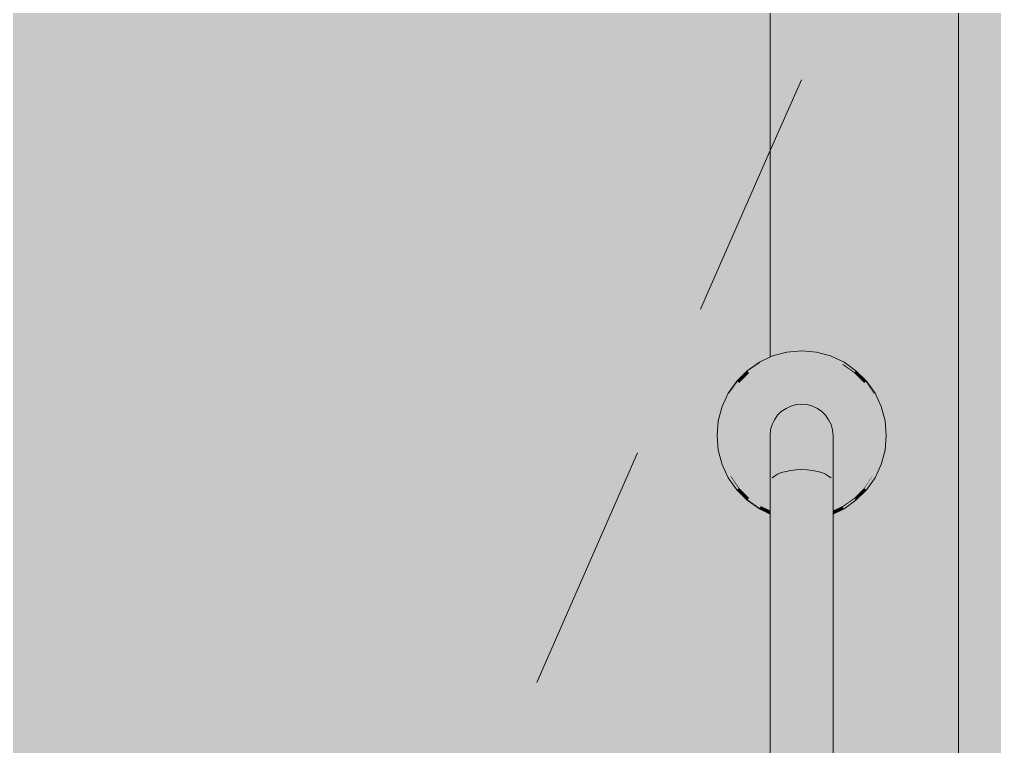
# Model space of a CAD drawing. Header units: millimetres. Extents: x 1499747 to 4230374, y -28481 to 441852.
# Drawn here: x 4066092.5 to 4066403.5, y 364879.2 to 365111.1 of the extents above; entities that cross this region are included whole.
import ezdxf

# ---------------------------------------------------------------- set-up
doc = ezdxf.new("R2010")
doc.units = ezdxf.units.MM
doc.header["$MEASUREMENT"] = 0
doc.layers.add('Чертеж и Рисунок', color=7, linetype='Continuous')

msp = doc.modelspace()

# ---------------------------------------------------------------- hatches: boundary and pattern name
at = {"layer": 'Чертеж и Рисунок', "linetype": 'Continuous', "lineweight": 0, "true_color": 0x2e2e2e}
for points in [[(4066331.99183, 366523.36038), (4066331.99183, 365003.45805), (4066332.69183, 365003.75806), (4066337.29184, 365004.95806), (4066341.99185, 365005.35806), (4066346.69185, 365004.95806), (4066351.19186, 365003.75806), (4066355.49187, 365001.75805), (4066359.29187, 364999.05805), (4066362.69188, 364995.75804), (4066365.39188, 364991.85804), (4066367.29188, 364987.65803), (4066368.59189, 364983.05802), (4066368.99189, 364978.35802), (4066368.59189, 364973.75801), (4066367.29188, 364969.158), (4066365.39188, 364964.858), (4066362.69188, 364961.05799), (4066359.29187, 364957.75798), (4066355.49187, 364955.05798), (4066351.99186, 364953.35798), (4066351.99186, 364703.4576), (4066355.49187, 364701.75759), (4066359.29187, 364699.05759), (4066362.69188, 364695.75758), (4066365.39188, 364691.85758), (4066367.29188, 364687.65757), (4066368.59189, 364683.05757), (4066368.99189, 364678.35756), (4066368.59189, 364673.75755), (4066367.29188, 364669.15754), (4066365.39188, 364664.85754), (4066362.69188, 364661.05753), (4066359.29187, 364657.75753), (4066355.49187, 364655.05752), (4066351.19186, 364653.05752), (4066346.69185, 364651.85752), (4066341.99185, 364651.35752), (4066337.29184, 364651.85752), (4066332.69183, 364653.05752), (4066331.99183, 364653.35752), (4066331.99183, 363888.35635), (4066391.99192, 363828.35626), (4066391.99192, 366583.36047)], [(4066391.99192, 366583.36047), (4066391.99192, 363828.35626), (4066451.99201, 363888.35635), (4066451.99201, 364653.35752), (4066451.19201, 364653.05752), (4066446.69201, 364651.85752), (4066441.992, 364651.35752), (4066437.29199, 364651.85752), (4066432.69198, 364653.05752), (4066428.49198, 364655.05752), (4066424.59197, 364657.75753), (4066421.29197, 364661.05753), (4066418.59196, 364664.85754), (4066416.59196, 364669.15754), (4066415.39196, 364673.75755), (4066414.99196, 364678.35756), (4066415.39196, 364683.05757), (4066416.59196, 364687.65757), (4066418.59196, 364691.85758), (4066421.29197, 364695.75758), (4066424.59197, 364699.05759), (4066428.49198, 364701.75759), (4066431.99198, 364703.4576), (4066431.99198, 364953.35798), (4066428.49198, 364955.05798), (4066424.59197, 364957.75798), (4066421.29197, 364961.05799), (4066418.59196, 364964.858), (4066416.59196, 364969.158), (4066415.39196, 364973.75801), (4066414.99196, 364978.35802), (4066415.39196, 364983.05802), (4066416.59196, 364987.65803), (4066418.59196, 364991.85804), (4066421.29197, 364995.75804), (4066424.59197, 364999.05805), (4066428.49198, 365001.75805), (4066432.69198, 365003.75806), (4066437.29199, 365004.95806), (4066441.992, 365005.35806), (4066446.69201, 365004.95806), (4066451.19201, 365003.75806), (4066451.99201, 365003.45805), (4066451.99201, 366523.36038)], [(4066315.99181, 364978.35802), (4066316.39181, 364973.85801), (4066317.49181, 364969.558), (4066319.49181, 364965.358), (4066322.09182, 364961.65799), (4066325.29182, 364958.45799), (4066328.99183, 364955.85798), (4066331.99183, 364954.45798), (4066331.99183, 364978.35802), (4066332.09183, 364980.15802), (4066332.59183, 364981.85802), (4066333.29183, 364983.35802), (4066334.29183, 364984.85803), (4066335.49184, 364986.05803), (4066336.99184, 364987.05803), (4066338.49184, 364987.75803), (4066340.19184, 364988.25803), (4066341.99185, 364988.35803), (4066343.69185, 364988.25803), (4066345.39185, 364987.75803), (4066346.99185, 364987.05803), (4066348.39186, 364986.05803), (4066349.59186, 364984.85803), (4066350.59186, 364983.35802), (4066351.39186, 364981.85802), (4066351.79186, 364980.15802), (4066351.99186, 364978.35802), (4066351.99186, 364954.45798), (4066354.99187, 364955.85798), (4066358.69187, 364958.45799), (4066361.89188, 364961.65799), (4066364.49188, 364965.358), (4066366.39188, 364969.558), (4066367.59189, 364973.85801), (4066367.99189, 364978.35802), (4066367.59189, 364982.95802), (4066366.39188, 364987.25803), (4066364.49188, 364991.35804), (4066361.89188, 364995.15804), (4066358.69187, 364998.35805), (4066354.99187, 365000.95805), (4066350.89186, 365002.85805), (4066346.49185, 365003.95806), (4066341.99185, 365004.35806), (4066337.49184, 365003.95806), (4066333.09183, 365002.85805), (4066328.99183, 365000.95805), (4066325.29182, 364998.35805), (4066322.09182, 364995.15804), (4066319.49181, 364991.35804), (4066317.49181, 364987.25803), (4066316.39181, 364982.95802)], [(4066337.29184, 365004.95806), (4066332.69183, 365003.75806), (4066332.79183, 365003.75806)], [(4066337.29184, 365004.85806), (4066337.29184, 365004.95806), (4066332.79183, 365003.75806), (4066332.79183, 365003.65806)], [(4066337.29184, 365004.85806), (4066332.79183, 365003.65806), (4066332.79183, 365003.55805), (4066337.29184, 365004.75806)], [(4066337.29184, 365004.75806), (4066332.79183, 365003.55805), (4066332.89183, 365003.45805), (4066337.29184, 365004.65806)], [(4066337.39184, 365004.45806), (4066337.29184, 365004.65806), (4066332.89183, 365003.45805), (4066332.89183, 365003.25805)], [(4066337.39184, 365004.35806), (4066337.39184, 365004.45806), (4066332.89183, 365003.25805), (4066332.99183, 365003.15805)], [(4066332.99183, 365003.15805), (4066332.99183, 365002.95805), (4066337.39184, 365004.15806), (4066337.39184, 365004.35806)], [(4066337.29184, 365004.95806), (4066337.29184, 365004.85806), (4066341.99185, 365005.25806), (4066341.99185, 365005.35806)], [(4066341.99185, 365005.25806), (4066337.29184, 365004.85806), (4066337.29184, 365004.75806), (4066341.99185, 365005.15806)], [(4066341.99185, 365005.15806), (4066337.29184, 365004.75806), (4066337.29184, 365004.65806), (4066341.99185, 365005.05806)], [(4066341.99185, 365005.05806), (4066337.29184, 365004.65806), (4066337.39184, 365004.45806), (4066341.99185, 365004.85806)], [(4066341.99185, 365004.85806), (4066337.39184, 365004.45806), (4066337.39184, 365004.35806), (4066341.99185, 365004.75806)], [(4066341.99185, 365004.55806), (4066341.99185, 365004.75806), (4066337.39184, 365004.35806), (4066337.39184, 365004.15806)], [(4066341.99185, 365004.35806), (4066341.99185, 365004.55806), (4066337.39184, 365004.15806), (4066337.49184, 365003.95806)], [(4066346.59185, 365004.85806), (4066346.59185, 365004.95806), (4066341.99185, 365005.35806), (4066341.99185, 365005.25806)], [(4066346.59185, 365004.95806), (4066346.69185, 365004.95806), (4066341.99185, 365005.35806)], [(4066346.59185, 365004.85806), (4066341.99185, 365005.25806), (4066341.99185, 365005.15806), (4066346.59185, 365004.75806)], [(4066341.99185, 365005.15806), (4066341.99185, 365005.05806), (4066346.59185, 365004.65806), (4066346.59185, 365004.75806)], [(4066346.59185, 365004.45806), (4066346.59185, 365004.65806), (4066341.99185, 365005.05806), (4066341.99185, 365004.85806)], [(4066346.49185, 365004.35806), (4066346.59185, 365004.45806), (4066341.99185, 365004.85806), (4066341.99185, 365004.75806)], [(4066346.49185, 365004.15806), (4066346.49185, 365004.35806), (4066341.99185, 365004.75806), (4066341.99185, 365004.55806)], [(4066346.49185, 365003.95806), (4066346.49185, 365004.15806), (4066341.99185, 365004.55806), (4066341.99185, 365004.35806)], [(4066350.99186, 365003.15805), (4066350.99186, 365003.25805), (4066346.59185, 365004.45806), (4066346.49185, 365004.35806)], [(4066350.89186, 365002.95805), (4066350.99186, 365003.15805), (4066346.49185, 365004.35806), (4066346.49185, 365004.15806)], [(4066351.19186, 365003.65806), (4066351.19186, 365003.75806), (4066346.59185, 365004.95806), (4066346.59185, 365004.85806)], [(4066351.19186, 365003.75806), (4066346.69185, 365004.95806), (4066346.59185, 365004.95806)], [(4066346.59185, 365004.85806), (4066346.59185, 365004.75806), (4066351.09186, 365003.55805), (4066351.19186, 365003.65806)], [(4066346.59185, 365004.75806), (4066346.59185, 365004.65806), (4066351.09186, 365003.45805), (4066351.09186, 365003.55805)], [(4066350.99186, 365003.25805), (4066351.09186, 365003.45805), (4066346.59185, 365004.65806), (4066346.59185, 365004.45806)], [(4066328.49183, 365001.75805), (4066324.59182, 364999.05805), (4066324.69182, 364999.05805)], [(4066328.49183, 365001.65805), (4066328.49183, 365001.75805), (4066324.69182, 364999.05805), (4066324.69182, 364998.95805)], [(4066328.49183, 365001.65805), (4066324.69182, 364998.95805), (4066324.79182, 364998.85805), (4066328.59183, 365001.55805)], [(4066328.59183, 365001.55805), (4066324.79182, 364998.85805), (4066328.59183, 365001.45805)], [(4066328.69183, 365001.35805), (4066328.59183, 365001.45805), (4066324.79182, 364998.85805), (4066324.89182, 364998.65805)], [(4066328.79183, 365001.25805), (4066328.69183, 365001.35805), (4066324.89182, 364998.65805), (4066324.99182, 364998.55805)], [(4066328.89183, 365001.05805), (4066328.79183, 365001.25805), (4066324.99182, 364998.55805), (4066325.09182, 364998.45805)], [(4066332.79183, 365003.65806), (4066332.79183, 365003.75806), (4066328.49183, 365001.75805), (4066328.49183, 365001.65805)], [(4066332.79183, 365003.75806), (4066332.69183, 365003.75806), (4066328.49183, 365001.75805)], [(4066332.79183, 365003.65806), (4066328.49183, 365001.65805), (4066328.59183, 365001.55805), (4066332.79183, 365003.55805)], [(4066332.79183, 365003.55805), (4066328.59183, 365001.55805), (4066328.59183, 365001.45805), (4066332.89183, 365003.45805)], [(4066332.89183, 365003.25805), (4066332.89183, 365003.45805), (4066328.59183, 365001.45805), (4066328.69183, 365001.35805)], [(4066332.99183, 365003.15805), (4066332.89183, 365003.25805), (4066328.69183, 365001.35805), (4066328.79183, 365001.25805)], [(4066332.99183, 365002.95805), (4066332.99183, 365003.15805), (4066328.79183, 365001.25805), (4066328.89183, 365001.05805)], [(4066333.09183, 365002.85805), (4066332.99183, 365002.95805), (4066328.89183, 365001.05805), (4066328.99183, 365000.95805)], [(4066337.39184, 365004.15806), (4066332.99183, 365002.95805), (4066333.09183, 365002.85805), (4066337.49184, 365003.95806)], [(4066350.89186, 365002.85805), (4066350.89186, 365002.95805), (4066346.49185, 365004.15806), (4066346.49185, 365003.95806)], [(4066355.09187, 365001.05805), (4066355.09187, 365001.25805), (4066350.99186, 365003.15805), (4066350.89186, 365002.95805)], [(4066354.99187, 365000.95805), (4066355.09187, 365001.05805), (4066350.89186, 365002.95805), (4066350.89186, 365002.85805)], [(4066355.19187, 365001.35805), (4066355.29187, 365001.45805), (4066351.09186, 365003.45805), (4066350.99186, 365003.25805)], [(4066355.09187, 365001.25805), (4066355.19187, 365001.35805), (4066350.99186, 365003.25805), (4066350.99186, 365003.15805)], [(4066351.19186, 365003.65806), (4066351.09186, 365003.55805), (4066355.29187, 365001.55805), (4066355.39187, 365001.65805)], [(4066351.09186, 365003.55805), (4066351.09186, 365003.45805), (4066355.29187, 365001.45805), (4066355.29187, 365001.55805)], [(4066355.39187, 365001.65805), (4066355.39187, 365001.75805), (4066351.19186, 365003.75806), (4066351.19186, 365003.65806)], [(4066355.39187, 365001.75805), (4066355.49187, 365001.75805), (4066351.19186, 365003.75806)], [(4066358.89187, 364998.55805), (4066358.99187, 364998.65805), (4066355.19187, 365001.35805), (4066355.09187, 365001.25805)], [(4066358.79187, 364998.45805), (4066358.89187, 364998.55805), (4066355.09187, 365001.25805), (4066355.09187, 365001.05805)], [(4066358.99187, 364998.65805), (4066359.09187, 364998.85805), (4066355.29187, 365001.45805), (4066355.19187, 365001.35805)], [(4066355.39187, 365001.65805), (4066355.29187, 365001.55805), (4066359.19187, 364998.85805), (4066359.19187, 364998.95805)], [(4066355.29187, 365001.55805), (4066355.29187, 365001.45805), (4066359.09187, 364998.85805), (4066359.19187, 364998.85805)], [(4066359.19187, 364998.95805), (4066359.29187, 364999.05805), (4066355.39187, 365001.75805), (4066355.39187, 365001.65805)], [(4066359.29187, 364999.05805), (4066355.49187, 365001.75805), (4066355.39187, 365001.75805)], [(4066324.69182, 364998.95805), (4066324.69182, 364999.05805), (4066321.29181, 364995.75804), (4066321.39181, 364995.65804)], [(4066324.69182, 364999.05805), (4066324.59182, 364999.05805), (4066321.29181, 364995.75804)], [(4066324.69182, 364998.95805), (4066321.39181, 364995.65804), (4066321.49181, 364995.55804), (4066324.79182, 364998.85805)], [(4066324.79182, 364998.85805), (4066321.49181, 364995.55804), (4066321.59181, 364995.55804)], [(4066324.89182, 364998.65805), (4066324.79182, 364998.85805), (4066321.59181, 364995.55804), (4066321.69182, 364995.45804)], [(4066324.99182, 364998.55805), (4066324.89182, 364998.65805), (4066321.69182, 364995.45804), (4066321.79182, 364995.35804)], [(4066325.09182, 364998.45805), (4066324.99182, 364998.55805), (4066321.79182, 364995.35804), (4066321.89182, 364995.25804)], [(4066325.29182, 364998.35805), (4066325.09182, 364998.45805), (4066321.89182, 364995.25804), (4066322.09182, 364995.15804)], [(4066328.99183, 365000.95805), (4066328.89183, 365001.05805), (4066325.09182, 364998.45805), (4066325.29182, 364998.35805)], [(4066358.69187, 364998.35805), (4066358.79187, 364998.45805), (4066355.09187, 365001.05805), (4066354.99187, 365000.95805)], [(4066361.89188, 364995.15804), (4066361.99188, 364995.25804), (4066358.79187, 364998.45805), (4066358.69187, 364998.35805)], [(4066361.99188, 364995.25804), (4066362.09188, 364995.35804), (4066358.89187, 364998.55805), (4066358.79187, 364998.45805)], [(4066362.09188, 364995.35804), (4066362.29188, 364995.45804), (4066358.99187, 364998.65805), (4066358.89187, 364998.55805)], [(4066362.29188, 364995.45804), (4066362.39188, 364995.55804), (4066359.09187, 364998.85805), (4066358.99187, 364998.65805)], [(4066359.19187, 364998.85805), (4066359.09187, 364998.85805), (4066362.39188, 364995.55804), (4066362.49188, 364995.55804)], [(4066362.59188, 364995.65804), (4066362.59188, 364995.75804), (4066359.29187, 364999.05805), (4066359.19187, 364998.95805)], [(4066359.19187, 364998.95805), (4066359.19187, 364998.85805), (4066362.49188, 364995.55804), (4066362.59188, 364995.65804)], [(4066362.59188, 364995.75804), (4066362.69188, 364995.75804), (4066359.29187, 364999.05805)], [(4066321.39181, 364995.65804), (4066321.29181, 364995.75804), (4066318.59181, 364991.85804), (4066318.69181, 364991.85804)], [(4066321.39181, 364995.65804), (4066318.69181, 364991.85804), (4066318.79181, 364991.75804), (4066321.49181, 364995.55804)], [(4066321.49181, 364995.55804), (4066318.79181, 364991.75804), (4066318.89181, 364991.75804), (4066321.59181, 364995.55804)], [(4066321.69182, 364995.45804), (4066321.59181, 364995.55804), (4066318.89181, 364991.75804), (4066318.99181, 364991.65804)], [(4066321.79182, 364995.35804), (4066321.69182, 364995.45804), (4066318.99181, 364991.65804), (4066319.19181, 364991.55804)], [(4066321.89182, 364995.25804), (4066321.79182, 364995.35804), (4066319.19181, 364991.55804), (4066319.29181, 364991.45804)], [(4066322.09182, 364995.15804), (4066321.89182, 364995.25804), (4066319.29181, 364991.45804), (4066319.49181, 364991.35804)], [(4066364.49188, 364991.35804), (4066364.59188, 364991.45804), (4066361.99188, 364995.25804), (4066361.89188, 364995.15804)], [(4066364.59188, 364991.45804), (4066364.79188, 364991.55804), (4066362.09188, 364995.35804), (4066361.99188, 364995.25804)], [(4066364.79188, 364991.55804), (4066364.89188, 364991.65804), (4066362.29188, 364995.45804), (4066362.09188, 364995.35804)], [(4066364.89188, 364991.65804), (4066364.99188, 364991.75804), (4066362.39188, 364995.55804), (4066362.29188, 364995.45804)], [(4066362.49188, 364995.55804), (4066362.39188, 364995.55804), (4066364.99188, 364991.75804), (4066365.19188, 364991.75804)], [(4066362.59188, 364995.65804), (4066362.49188, 364995.55804), (4066365.19188, 364991.75804), (4066365.19188, 364991.85804)], [(4066365.19188, 364991.85804), (4066365.29188, 364991.85804), (4066362.59188, 364995.75804), (4066362.59188, 364995.65804)], [(4066365.29188, 364991.85804), (4066365.39188, 364991.85804), (4066362.69188, 364995.75804), (4066362.59188, 364995.75804)], [(4066318.59181, 364991.85804), (4066316.59181, 364987.65803), (4066316.69181, 364987.65803)], [(4066318.69181, 364991.85804), (4066316.69181, 364987.55803), (4066316.79181, 364987.55803), (4066318.79181, 364991.75804)], [(4066318.69181, 364991.85804), (4066318.59181, 364991.85804), (4066316.69181, 364987.65803), (4066316.69181, 364987.55803)], [(4066318.79181, 364991.75804), (4066316.79181, 364987.55803), (4066316.89181, 364987.55803), (4066318.89181, 364991.75804)], [(4066318.99181, 364991.65804), (4066318.89181, 364991.75804), (4066316.89181, 364987.55803), (4066317.09181, 364987.45803)], [(4066319.19181, 364991.55804), (4066318.99181, 364991.65804), (4066317.09181, 364987.45803), (4066317.19181, 364987.45803)], [(4066319.29181, 364991.45804), (4066319.19181, 364991.55804), (4066317.19181, 364987.45803), (4066317.39181, 364987.35803)], [(4066319.49181, 364991.35804), (4066319.29181, 364991.45804), (4066317.39181, 364987.35803), (4066317.49181, 364987.25803)], [(4066366.39188, 364987.25803), (4066366.59188, 364987.35803), (4066364.59188, 364991.45804), (4066364.49188, 364991.35804)], [(4066366.59188, 364987.35803), (4066366.69188, 364987.45803), (4066364.79188, 364991.55804), (4066364.59188, 364991.45804)], [(4066366.69188, 364987.45803), (4066366.89188, 364987.45803), (4066364.89188, 364991.65804), (4066364.79188, 364991.55804)], [(4066366.89188, 364987.45803), (4066366.99188, 364987.55803), (4066364.99188, 364991.75804), (4066364.89188, 364991.65804)], [(4066365.19188, 364991.75804), (4066364.99188, 364991.75804), (4066366.99188, 364987.55803), (4066367.09188, 364987.55803)], [(4066365.19188, 364991.85804), (4066365.19188, 364991.75804), (4066367.09188, 364987.55803), (4066367.19188, 364987.55803)], [(4066367.19188, 364987.55803), (4066367.29188, 364987.65803), (4066365.29188, 364991.85804), (4066365.19188, 364991.85804)], [(4066367.29188, 364987.65803), (4066365.39188, 364991.85804), (4066365.29188, 364991.85804)], [(4066316.69181, 364987.55803), (4066316.69181, 364987.65803), (4066315.39181, 364983.05802), (4066315.49181, 364983.05802)], [(4066316.69181, 364987.65803), (4066316.59181, 364987.65803), (4066315.39181, 364983.05802)], [(4066316.69181, 364987.55803), (4066315.49181, 364983.05802), (4066315.59181, 364983.05802), (4066316.79181, 364987.55803)], [(4066316.79181, 364987.55803), (4066315.59181, 364983.05802), (4066315.69181, 364983.05802), (4066316.89181, 364987.55803)], [(4066317.09181, 364987.45803), (4066316.89181, 364987.55803), (4066315.69181, 364983.05802), (4066315.89181, 364982.95802)], [(4066317.19181, 364987.45803), (4066317.09181, 364987.45803), (4066315.89181, 364982.95802), (4066315.99181, 364982.95802)], [(4066317.39181, 364987.35803), (4066317.19181, 364987.45803), (4066315.99181, 364982.95802), (4066316.19181, 364982.95802)], [(4066317.49181, 364987.25803), (4066317.39181, 364987.35803), (4066316.19181, 364982.95802), (4066316.39181, 364982.95802)], [(4066335.49184, 364966.558), (4066335.49184, 364986.05803), (4066334.29183, 364984.85803), (4066334.29183, 364966.058)], [(4066336.99184, 364966.958), (4066336.99184, 364987.05803), (4066335.49184, 364986.05803), (4066335.49184, 364966.558)], [(4066336.99184, 364966.958), (4066338.49184, 364967.258), (4066338.49184, 364987.75803), (4066336.99184, 364987.05803)], [(4066340.19184, 364967.458), (4066340.19184, 364988.25803), (4066338.49184, 364987.75803), (4066338.49184, 364967.258)], [(4066341.99185, 364967.558), (4066341.99185, 364988.35803), (4066340.19184, 364988.25803), (4066340.19184, 364967.458)], [(4066343.69185, 364967.458), (4066343.69185, 364988.25803), (4066341.99185, 364988.35803), (4066341.99185, 364967.558)], [(4066345.39185, 364967.258), (4066345.39185, 364987.75803), (4066343.69185, 364988.25803), (4066343.69185, 364967.458)], [(4066346.99185, 364966.958), (4066346.99185, 364987.05803), (4066345.39185, 364987.75803), (4066345.39185, 364967.258)], [(4066348.39186, 364966.558), (4066348.39186, 364986.05803), (4066346.99185, 364987.05803), (4066346.99185, 364966.958)], [(4066349.59186, 364966.058), (4066349.59186, 364984.85803), (4066348.39186, 364986.05803), (4066348.39186, 364966.558)], [(4066367.59189, 364982.95802), (4066367.69189, 364982.95802), (4066366.59188, 364987.35803), (4066366.39188, 364987.25803)], [(4066367.69189, 364982.95802), (4066367.89189, 364982.95802), (4066366.69188, 364987.45803), (4066366.59188, 364987.35803)], [(4066367.89189, 364982.95802), (4066368.09189, 364982.95802), (4066366.89188, 364987.45803), (4066366.69188, 364987.45803)], [(4066368.09189, 364982.95802), (4066368.19189, 364983.05802), (4066366.99188, 364987.55803), (4066366.89188, 364987.45803)], [(4066367.09188, 364987.55803), (4066366.99188, 364987.55803), (4066368.19189, 364983.05802), (4066368.29189, 364983.05802)], [(4066367.19188, 364987.55803), (4066367.09188, 364987.55803), (4066368.29189, 364983.05802), (4066368.39189, 364983.05802)], [(4066368.39189, 364983.05802), (4066368.49189, 364983.05802), (4066367.29188, 364987.65803), (4066367.19188, 364987.55803)], [(4066368.49189, 364983.05802), (4066368.59189, 364983.05802), (4066367.29188, 364987.65803)], [(4066315.49181, 364983.05802), (4066315.39181, 364983.05802), (4066314.9918, 364978.35802), (4066315.09181, 364978.35802)], [(4066315.49181, 364983.05802), (4066315.09181, 364978.35802), (4066315.19181, 364978.35802), (4066315.59181, 364983.05802)], [(4066315.59181, 364983.05802), (4066315.19181, 364978.35802), (4066315.29181, 364978.35802), (4066315.69181, 364983.05802)], [(4066315.89181, 364982.95802), (4066315.69181, 364983.05802), (4066315.29181, 364978.35802), (4066315.49181, 364978.35802)], [(4066315.99181, 364982.95802), (4066315.89181, 364982.95802), (4066315.49181, 364978.35802), (4066315.59181, 364978.35802)], [(4066316.19181, 364982.95802), (4066315.99181, 364982.95802), (4066315.59181, 364978.35802), (4066315.79181, 364978.35802)], [(4066316.39181, 364982.95802), (4066316.19181, 364982.95802), (4066315.79181, 364978.35802), (4066315.99181, 364978.35802)], [(4066333.29183, 364965.458), (4066333.29183, 364983.35802), (4066332.59183, 364981.85802), (4066332.59183, 364964.858)], [(4066334.29183, 364966.058), (4066334.29183, 364984.85803), (4066333.29183, 364983.35802), (4066333.29183, 364965.458)], [(4066350.59186, 364965.458), (4066350.59186, 364983.35802), (4066349.59186, 364984.85803), (4066349.59186, 364966.058)], [(4066351.39186, 364964.858), (4066351.39186, 364981.85802), (4066350.59186, 364983.35802), (4066350.59186, 364965.458)], [(4066367.99189, 364978.35802), (4066368.09189, 364978.35802), (4066367.69189, 364982.95802), (4066367.59189, 364982.95802)], [(4066368.09189, 364978.35802), (4066368.29189, 364978.35802), (4066367.89189, 364982.95802), (4066367.69189, 364982.95802)], [(4066368.29189, 364978.35802), (4066368.49189, 364978.35802), (4066368.09189, 364982.95802), (4066367.89189, 364982.95802)], [(4066368.49189, 364978.35802), (4066368.59189, 364978.35802), (4066368.19189, 364983.05802), (4066368.09189, 364982.95802)], [(4066368.29189, 364983.05802), (4066368.19189, 364983.05802), (4066368.59189, 364978.35802), (4066368.69189, 364978.35802)], [(4066368.39189, 364983.05802), (4066368.29189, 364983.05802), (4066368.69189, 364978.35802), (4066368.79189, 364978.35802)], [(4066368.79189, 364978.35802), (4066368.89189, 364978.35802), (4066368.49189, 364983.05802), (4066368.39189, 364983.05802)], [(4066368.89189, 364978.35802), (4066368.99189, 364978.35802), (4066368.49189, 364983.05802)], [(4066368.49189, 364983.05802), (4066368.99189, 364978.35802), (4066368.59189, 364983.05802)], [(4066332.09183, 364964.15799), (4066332.09183, 364980.15802), (4066331.99183, 364978.35802), (4066331.99183, 364963.35799)], [(4066332.59183, 364964.858), (4066332.59183, 364981.85802), (4066332.09183, 364980.15802), (4066332.09183, 364964.15799)], [(4066351.79186, 364964.15799), (4066351.79186, 364980.15802), (4066351.39186, 364981.85802), (4066351.39186, 364964.858)], [(4066351.99186, 364963.35799), (4066351.99186, 364978.35802), (4066351.79186, 364980.15802), (4066351.79186, 364964.15799)], [(4066315.09181, 364978.35802), (4066314.9918, 364978.35802), (4066315.39181, 364973.75801), (4066315.49181, 364973.75801)], [(4066315.09181, 364978.35802), (4066315.49181, 364973.75801), (4066315.59181, 364973.75801), (4066315.19181, 364978.35802)], [(4066315.19181, 364978.35802), (4066315.59181, 364973.75801), (4066315.69181, 364973.75801), (4066315.29181, 364978.35802)], [(4066315.49181, 364978.35802), (4066315.29181, 364978.35802), (4066315.69181, 364973.75801), (4066315.89181, 364973.75801)], [(4066315.59181, 364978.35802), (4066315.49181, 364978.35802), (4066315.89181, 364973.75801), (4066315.99181, 364973.85801)], [(4066315.79181, 364978.35802), (4066315.59181, 364978.35802), (4066315.99181, 364973.85801), (4066316.19181, 364973.85801)], [(4066315.99181, 364978.35802), (4066315.79181, 364978.35802), (4066316.19181, 364973.85801), (4066316.39181, 364973.85801)], [(4066367.59189, 364973.85801), (4066367.69189, 364973.85801), (4066368.09189, 364978.35802), (4066367.99189, 364978.35802)], [(4066367.69189, 364973.85801), (4066367.89189, 364973.85801), (4066368.29189, 364978.35802), (4066368.09189, 364978.35802)], [(4066367.89189, 364973.85801), (4066368.09189, 364973.75801), (4066368.49189, 364978.35802), (4066368.29189, 364978.35802)], [(4066368.09189, 364973.75801), (4066368.19189, 364973.75801), (4066368.59189, 364978.35802), (4066368.49189, 364978.35802)], [(4066368.59189, 364978.35802), (4066368.19189, 364973.75801), (4066368.29189, 364973.75801), (4066368.69189, 364978.35802)], [(4066368.69189, 364978.35802), (4066368.29189, 364973.75801), (4066368.39189, 364973.75801), (4066368.79189, 364978.35802)], [(4066368.39189, 364973.75801), (4066368.49189, 364973.75801), (4066368.89189, 364978.35802), (4066368.79189, 364978.35802)], [(4066368.49189, 364973.75801), (4066368.99189, 364978.35802), (4066368.89189, 364978.35802)], [(4066368.49189, 364973.75801), (4066368.59189, 364973.75801), (4066368.99189, 364978.35802)], [(4066315.49181, 364973.75801), (4066315.39181, 364973.75801), (4066316.69181, 364969.158), (4066316.69181, 364969.258)], [(4066315.39181, 364973.75801), (4066316.59181, 364969.158), (4066316.69181, 364969.158)], [(4066315.49181, 364973.75801), (4066316.69181, 364969.258), (4066316.79181, 364969.258), (4066315.59181, 364973.75801)], [(4066315.59181, 364973.75801), (4066316.79181, 364969.258), (4066316.89181, 364969.258), (4066315.69181, 364973.75801)], [(4066315.89181, 364973.75801), (4066315.69181, 364973.75801), (4066316.89181, 364969.258), (4066317.09181, 364969.358)], [(4066315.99181, 364973.85801), (4066315.89181, 364973.75801), (4066317.09181, 364969.358), (4066317.19181, 364969.358)], [(4066316.19181, 364973.85801), (4066315.99181, 364973.85801), (4066317.19181, 364969.358), (4066317.39181, 364969.458)], [(4066316.39181, 364973.85801), (4066316.19181, 364973.85801), (4066317.39181, 364969.458), (4066317.49181, 364969.558)], [(4066366.39188, 364969.558), (4066366.59188, 364969.458), (4066367.69189, 364973.85801), (4066367.59189, 364973.85801)], [(4066366.59188, 364969.458), (4066366.69188, 364969.358), (4066367.89189, 364973.85801), (4066367.69189, 364973.85801)], [(4066366.69188, 364969.358), (4066366.89188, 364969.358), (4066368.09189, 364973.75801), (4066367.89189, 364973.85801)], [(4066366.89188, 364969.358), (4066366.99188, 364969.258), (4066368.19189, 364973.75801), (4066368.09189, 364973.75801)], [(4066368.19189, 364973.75801), (4066366.99188, 364969.258), (4066367.09188, 364969.258), (4066368.29189, 364973.75801)], [(4066368.29189, 364973.75801), (4066367.09188, 364969.258), (4066367.19188, 364969.258), (4066368.39189, 364973.75801)], [(4066367.19188, 364969.258), (4066367.29188, 364969.158), (4066368.49189, 364973.75801), (4066368.39189, 364973.75801)], [(4066367.29188, 364969.158), (4066368.59189, 364973.75801), (4066368.49189, 364973.75801)], [(4066316.69181, 364969.158), (4066316.59181, 364969.158), (4066318.59181, 364964.858), (4066318.59181, 364964.958)], [(4066316.69181, 364969.258), (4066318.69181, 364964.958), (4066318.79181, 364965.058), (4066316.79181, 364969.258)], [(4066316.69181, 364969.258), (4066316.69181, 364969.158), (4066318.59181, 364964.958), (4066318.69181, 364964.958)], [(4066316.79181, 364969.258), (4066318.79181, 364965.058), (4066318.89181, 364965.058), (4066316.89181, 364969.258)], [(4066317.09181, 364969.358), (4066316.89181, 364969.258), (4066318.89181, 364965.058), (4066318.99181, 364965.158)], [(4066317.19181, 364969.358), (4066317.09181, 364969.358), (4066318.99181, 364965.158), (4066319.19181, 364965.258)], [(4066317.39181, 364969.458), (4066317.19181, 364969.358), (4066319.19181, 364965.258), (4066319.29181, 364965.358)], [(4066317.49181, 364969.558), (4066317.39181, 364969.458), (4066319.29181, 364965.358), (4066319.49181, 364965.358)], [(4066336.99184, 364689.85758), (4066338.49184, 364689.45758), (4066338.49184, 364967.258), (4066336.99184, 364966.958)], [(4066340.19184, 364689.35757), (4066340.19184, 364967.458), (4066338.49184, 364967.258), (4066338.49184, 364689.45758)], [(4066341.99185, 364689.25757), (4066341.99185, 364967.558), (4066340.19184, 364967.458), (4066340.19184, 364689.35757)], [(4066343.69185, 364689.35757), (4066343.69185, 364967.458), (4066341.99185, 364967.558), (4066341.99185, 364689.25757)], [(4066345.39185, 364689.45758), (4066345.39185, 364967.258), (4066343.69185, 364967.458), (4066343.69185, 364689.35757)], [(4066346.99185, 364689.85758), (4066346.99185, 364966.958), (4066345.39185, 364967.258), (4066345.39185, 364689.45758)], [(4066364.49188, 364965.358), (4066364.59188, 364965.358), (4066366.59188, 364969.458), (4066366.39188, 364969.558)], [(4066364.59188, 364965.358), (4066364.79188, 364965.258), (4066366.69188, 364969.358), (4066366.59188, 364969.458)], [(4066364.79188, 364965.258), (4066364.89188, 364965.158), (4066366.89188, 364969.358), (4066366.69188, 364969.358)], [(4066364.89188, 364965.158), (4066364.99188, 364965.058), (4066366.99188, 364969.258), (4066366.89188, 364969.358)], [(4066366.99188, 364969.258), (4066364.99188, 364965.058), (4066365.19188, 364965.058), (4066367.09188, 364969.258)], [(4066367.09188, 364969.258), (4066365.19188, 364965.058), (4066365.19188, 364964.958), (4066367.19188, 364969.258)], [(4066365.19188, 364964.958), (4066365.29188, 364964.958), (4066367.29188, 364969.158), (4066367.19188, 364969.258)], [(4066365.29188, 364964.958), (4066365.29188, 364964.858), (4066367.29188, 364969.158)], [(4066365.29188, 364964.858), (4066365.39188, 364964.858), (4066367.29188, 364969.158)], [(4066318.69181, 364964.958), (4066318.59181, 364964.958), (4066321.29181, 364961.05799), (4066321.39181, 364961.15799)], [(4066318.59181, 364964.958), (4066318.59181, 364964.858), (4066321.29181, 364961.05799)], [(4066318.69181, 364964.958), (4066321.39181, 364961.15799), (4066321.49181, 364961.15799), (4066318.79181, 364965.058)], [(4066318.79181, 364965.058), (4066321.49181, 364961.15799), (4066321.59181, 364961.25799), (4066318.89181, 364965.058)], [(4066318.99181, 364965.158), (4066318.89181, 364965.058), (4066321.59181, 364961.25799), (4066321.69182, 364961.35799)], [(4066319.19181, 364965.258), (4066318.99181, 364965.158), (4066321.69182, 364961.35799), (4066321.79182, 364961.45799)], [(4066319.29181, 364965.358), (4066319.19181, 364965.258), (4066321.79182, 364961.45799), (4066321.89182, 364961.55799)], [(4066319.49181, 364965.358), (4066319.29181, 364965.358), (4066321.89182, 364961.55799), (4066322.09182, 364961.65799)], [(4066332.09183, 364692.65758), (4066332.09183, 364964.15799), (4066331.99183, 364963.35799), (4066331.99183, 364693.35758)], [(4066332.59183, 364691.95758), (4066332.59183, 364964.858), (4066332.09183, 364964.15799), (4066332.09183, 364692.65758)], [(4066333.29183, 364691.35758), (4066333.29183, 364965.458), (4066332.59183, 364964.858), (4066332.59183, 364691.95758)], [(4066334.29183, 364690.75758), (4066334.29183, 364966.058), (4066333.29183, 364965.458), (4066333.29183, 364691.35758)], [(4066335.49184, 364690.25758), (4066335.49184, 364966.558), (4066334.29183, 364966.058), (4066334.29183, 364690.75758)], [(4066336.99184, 364689.85758), (4066336.99184, 364966.958), (4066335.49184, 364966.558), (4066335.49184, 364690.25758)], [(4066348.39186, 364690.25758), (4066348.39186, 364966.558), (4066346.99185, 364966.958), (4066346.99185, 364689.85758)], [(4066349.59186, 364690.75758), (4066349.59186, 364966.058), (4066348.39186, 364966.558), (4066348.39186, 364690.25758)], [(4066350.59186, 364691.35758), (4066350.59186, 364965.458), (4066349.59186, 364966.058), (4066349.59186, 364690.75758)], [(4066351.39186, 364691.95758), (4066351.39186, 364964.858), (4066350.59186, 364965.458), (4066350.59186, 364691.35758)], [(4066351.79186, 364692.65758), (4066351.79186, 364964.15799), (4066351.39186, 364964.858), (4066351.39186, 364691.95758)], [(4066351.99186, 364693.35758), (4066351.99186, 364963.35799), (4066351.79186, 364964.15799), (4066351.79186, 364692.65758)], [(4066361.89188, 364961.65799), (4066361.99188, 364961.55799), (4066364.59188, 364965.358), (4066364.49188, 364965.358)], [(4066361.99188, 364961.55799), (4066362.09188, 364961.45799), (4066364.79188, 364965.258), (4066364.59188, 364965.358)], [(4066362.09188, 364961.45799), (4066362.29188, 364961.35799), (4066364.89188, 364965.158), (4066364.79188, 364965.258)], [(4066362.29188, 364961.35799), (4066362.39188, 364961.25799), (4066364.99188, 364965.058), (4066364.89188, 364965.158)], [(4066364.99188, 364965.058), (4066362.39188, 364961.25799), (4066362.49188, 364961.15799), (4066365.19188, 364965.058)], [(4066365.19188, 364965.058), (4066362.49188, 364961.15799), (4066362.59188, 364961.15799), (4066365.19188, 364964.958)], [(4066362.59188, 364961.15799), (4066362.59188, 364961.05799), (4066365.29188, 364964.958), (4066365.19188, 364964.958)], [(4066362.59188, 364961.05799), (4066365.29188, 364964.858), (4066365.29188, 364964.958)], [(4066362.59188, 364961.05799), (4066362.69188, 364961.05799), (4066365.39188, 364964.858), (4066365.29188, 364964.858)], [(4066321.39181, 364961.15799), (4066321.29181, 364961.05799), (4066324.69182, 364957.75798), (4066324.69182, 364957.85799)], [(4066321.29181, 364961.05799), (4066324.59182, 364957.75798), (4066324.69182, 364957.75798)], [(4066321.39181, 364961.15799), (4066324.69182, 364957.85799), (4066324.79182, 364957.85799), (4066321.49181, 364961.15799)], [(4066321.49181, 364961.15799), (4066324.79182, 364957.85799), (4066324.79182, 364957.95799), (4066321.59181, 364961.25799)], [(4066321.69182, 364961.35799), (4066321.59181, 364961.25799), (4066324.79182, 364957.95799), (4066324.89182, 364958.05799)], [(4066321.79182, 364961.45799), (4066321.69182, 364961.35799), (4066324.89182, 364958.05799), (4066324.99182, 364958.25799)], [(4066321.89182, 364961.55799), (4066321.79182, 364961.45799), (4066324.99182, 364958.25799), (4066325.09182, 364958.35799)], [(4066322.09182, 364961.65799), (4066321.89182, 364961.55799), (4066325.09182, 364958.35799), (4066325.29182, 364958.45799)], [(4066358.69187, 364958.45799), (4066358.79187, 364958.35799), (4066361.99188, 364961.55799), (4066361.89188, 364961.65799)], [(4066358.79187, 364958.35799), (4066358.89187, 364958.25799), (4066362.09188, 364961.45799), (4066361.99188, 364961.55799)], [(4066358.89187, 364958.25799), (4066358.99187, 364958.05799), (4066362.29188, 364961.35799), (4066362.09188, 364961.45799)], [(4066358.99187, 364958.05799), (4066359.09187, 364957.95799), (4066362.39188, 364961.25799), (4066362.29188, 364961.35799)], [(4066362.39188, 364961.25799), (4066359.09187, 364957.95799), (4066359.19187, 364957.85799), (4066362.49188, 364961.15799)], [(4066362.49188, 364961.15799), (4066359.19187, 364957.85799), (4066362.59188, 364961.15799)], [(4066359.19187, 364957.85799), (4066359.29187, 364957.75798), (4066362.59188, 364961.05799), (4066362.59188, 364961.15799)], [(4066359.29187, 364957.75798), (4066362.69188, 364961.05799), (4066362.59188, 364961.05799)], [(4066324.69182, 364957.75798), (4066324.59182, 364957.75798), (4066328.49183, 364955.05798)], [(4066324.69182, 364957.85799), (4066328.49183, 364955.15798), (4066328.59183, 364955.25798), (4066324.79182, 364957.85799)], [(4066324.69182, 364957.85799), (4066324.69182, 364957.75798), (4066328.49183, 364955.05798), (4066328.49183, 364955.15798)], [(4066324.89182, 364958.05799), (4066324.79182, 364957.95799), (4066328.59183, 364955.35798), (4066328.69183, 364955.45798)], [(4066324.79182, 364957.85799), (4066328.59183, 364955.25798), (4066328.59183, 364955.35798), (4066324.79182, 364957.95799)], [(4066324.99182, 364958.25799), (4066324.89182, 364958.05799), (4066328.69183, 364955.45798), (4066328.79183, 364955.55798)], [(4066325.09182, 364958.35799), (4066324.99182, 364958.25799), (4066328.79183, 364955.55798), (4066328.89183, 364955.75798)], [(4066325.29182, 364958.45799), (4066325.09182, 364958.35799), (4066328.89183, 364955.75798), (4066328.99183, 364955.85798)], [(4066354.99187, 364955.85798), (4066355.09187, 364955.75798), (4066358.79187, 364958.35799), (4066358.69187, 364958.45799)], [(4066355.09187, 364955.75798), (4066355.09187, 364955.55798), (4066358.89187, 364958.25799), (4066358.79187, 364958.35799)], [(4066355.09187, 364955.55798), (4066355.19187, 364955.45798), (4066358.99187, 364958.05799), (4066358.89187, 364958.25799)], [(4066355.19187, 364955.45798), (4066355.29187, 364955.35798), (4066359.09187, 364957.95799), (4066358.99187, 364958.05799)], [(4066359.09187, 364957.95799), (4066355.29187, 364955.35798), (4066355.29187, 364955.25798), (4066359.19187, 364957.85799)], [(4066359.19187, 364957.85799), (4066355.29187, 364955.25798), (4066355.39187, 364955.15798)], [(4066355.39187, 364955.15798), (4066355.39187, 364955.05798), (4066359.29187, 364957.75798), (4066359.19187, 364957.85799)], [(4066355.39187, 364955.05798), (4066355.49187, 364955.05798), (4066359.29187, 364957.75798)], [(4066328.59183, 364955.25798), (4066328.49183, 364955.15798), (4066331.99183, 364953.55798), (4066331.99183, 364953.65798)], [(4066328.49183, 364955.05798), (4066331.99183, 364953.45798), (4066331.99183, 364953.55798), (4066328.49183, 364955.15798)], [(4066328.49183, 364955.05798), (4066331.99183, 364953.35798), (4066331.99183, 364953.45798)], [(4066328.59183, 364955.35798), (4066331.99183, 364953.75798), (4066331.99183, 364953.95798), (4066328.69183, 364955.45798)], [(4066328.59183, 364955.35798), (4066328.59183, 364955.25798), (4066331.99183, 364953.65798), (4066331.99183, 364953.75798)], [(4066328.69183, 364955.45798), (4066331.99183, 364953.95798), (4066331.99183, 364954.15798), (4066328.79183, 364955.55798)], [(4066328.79183, 364955.55798), (4066331.99183, 364954.15798), (4066331.99183, 364954.25798), (4066328.89183, 364955.75798)], [(4066328.89183, 364955.75798), (4066331.99183, 364954.25798), (4066331.99183, 364954.45798), (4066328.99183, 364955.85798)], [(4066354.99187, 364955.85798), (4066351.99186, 364954.45798), (4066351.99186, 364954.25798), (4066355.09187, 364955.75798)], [(4066355.09187, 364955.75798), (4066351.99186, 364954.25798), (4066351.99186, 364954.15798), (4066355.09187, 364955.55798)], [(4066355.09187, 364955.55798), (4066351.99186, 364954.15798), (4066351.99186, 364953.95798), (4066355.19187, 364955.45798)], [(4066355.19187, 364955.45798), (4066351.99186, 364953.95798), (4066351.99186, 364953.75798), (4066355.29187, 364955.35798)], [(4066351.99186, 364953.75798), (4066351.99186, 364953.65798), (4066355.29187, 364955.25798), (4066355.29187, 364955.35798)], [(4066351.99186, 364953.65798), (4066351.99186, 364953.55798), (4066355.39187, 364955.15798), (4066355.29187, 364955.25798)], [(4066355.39187, 364955.15798), (4066351.99186, 364953.55798), (4066351.99186, 364953.45798), (4066355.39187, 364955.05798)], [(4066355.39187, 364955.05798), (4066351.99186, 364953.45798), (4066351.99186, 364953.35798), (4066355.49187, 364955.05798)]]:
    msp.add_hatch(color=250, dxfattribs=at).paths.add_polyline_path(points)
at = {"layer": 'Чертеж и Рисунок', "linetype": 'Continuous', "lineweight": 0, "true_color": 0x84adf9}
msp.add_hatch(color=161, dxfattribs=at).paths.add_polyline_path([(4066331.99183, 366523.36038), (4065846.99109, 366523.36038), (4065846.99109, 363888.35635), (4066331.99183, 363888.35635), (4066331.99183, 364653.35752), (4066328.49183, 364655.05752), (4066324.59182, 364657.75753), (4066321.29181, 364661.05753), (4066318.59181, 364664.85754), (4066316.59181, 364669.15754), (4066315.39181, 364673.75755), (4066314.9918, 364678.35756), (4066315.39181, 364683.05757), (4066316.59181, 364687.65757), (4066318.59181, 364691.85758), (4066321.29181, 364695.75758), (4066324.59182, 364699.05759), (4066328.49183, 364701.75759), (4066331.99183, 364703.4576), (4066331.99183, 364953.35798), (4066328.49183, 364955.05798), (4066324.59182, 364957.75798), (4066321.29181, 364961.05799), (4066318.59181, 364964.858), (4066316.59181, 364969.158), (4066315.39181, 364973.75801), (4066314.9918, 364978.35802), (4066315.39181, 364983.05802), (4066316.59181, 364987.65803), (4066318.59181, 364991.85804), (4066321.29181, 364995.75804), (4066324.59182, 364999.05805), (4066328.49183, 365001.75805), (4066331.99183, 365003.45805)])

# ---------------------------------------------------------------- linework, layer by layer
at = {"layer": 'Чертеж и Рисунок', "color": 7, "linetype": 'Continuous', "lineweight": 5}
for points in [[(4066391.99192, 366583.36047), (4066391.99192, 363828.35626)], [(4066331.99183, 365003.45805), (4066331.99183, 366523.36038)], [(4066332.69183, 365003.75806), (4066337.29184, 365004.95806)], [(4066337.29184, 365004.95806), (4066341.99185, 365005.35806)], [(4066341.99185, 365005.35806), (4066346.69185, 365004.95806)], [(4066346.69185, 365004.95806), (4066351.19186, 365003.75806)], [(4066324.59182, 364999.05805), (4066328.49183, 365001.75805)], [(4066328.49183, 365001.75805), (4066332.69183, 365003.75806)], [(4066351.19186, 365003.75806), (4066355.49187, 365001.75805)], [(4066355.49187, 365001.75805), (4066359.29187, 364999.05805)], [(4066321.29181, 364995.75804), (4066324.59182, 364999.05805)], [(4066359.29187, 364999.05805), (4066362.69188, 364995.75804)], [(4066318.59181, 364991.85804), (4066321.29181, 364995.75804)], [(4066362.69188, 364995.75804), (4066365.39188, 364991.85804)], [(4066316.59181, 364987.65803), (4066318.59181, 364991.85804)], [(4066365.39188, 364991.85804), (4066367.29188, 364987.65803)], [(4066315.39181, 364983.05802), (4066316.59181, 364987.65803)], [(4066335.49184, 364986.05803), (4066334.29183, 364984.85803)], [(4066336.99184, 364987.05803), (4066335.49184, 364986.05803)], [(4066338.49184, 364987.75803), (4066336.99184, 364987.05803)], [(4066340.19184, 364988.25803), (4066338.49184, 364987.75803)], [(4066341.99185, 364988.35803), (4066340.19184, 364988.25803)], [(4066343.69185, 364988.25803), (4066341.99185, 364988.35803)], [(4066345.39185, 364987.75803), (4066343.69185, 364988.25803)], [(4066346.99185, 364987.05803), (4066345.39185, 364987.75803)], [(4066348.39186, 364986.05803), (4066346.99185, 364987.05803)], [(4066349.59186, 364984.85803), (4066348.39186, 364986.05803)], [(4066367.29188, 364987.65803), (4066368.59189, 364983.05802)], [(4066314.9918, 364978.35802), (4066315.39181, 364983.05802)], [(4066333.29183, 364983.35802), (4066332.59183, 364981.85802)], [(4066334.29183, 364984.85803), (4066333.29183, 364983.35802)], [(4066350.59186, 364983.35802), (4066349.59186, 364984.85803)], [(4066351.39186, 364981.85802), (4066350.59186, 364983.35802)], [(4066368.59189, 364983.05802), (4066368.99189, 364978.35802)], [(4066332.09183, 364980.15802), (4066331.99183, 364978.35802)], [(4066332.59183, 364981.85802), (4066332.09183, 364980.15802)], [(4066351.79186, 364980.15802), (4066351.39186, 364981.85802)], [(4066351.99186, 364978.35802), (4066351.79186, 364980.15802)], [(4066315.39181, 364973.75801), (4066314.9918, 364978.35802)], [(4066331.99183, 364963.35799), (4066331.99183, 364978.35802)], [(4066351.99186, 364963.35799), (4066351.99186, 364978.35802)], [(4066368.99189, 364978.35802), (4066368.59189, 364973.75801)], [(4066316.59181, 364969.158), (4066315.39181, 364973.75801)], [(4066368.59189, 364973.75801), (4066367.29188, 364969.158)], [(4066318.59181, 364964.858), (4066316.59181, 364969.158)], [(4066338.49184, 364967.258), (4066336.99184, 364966.958)], [(4066340.19184, 364967.458), (4066338.49184, 364967.258)], [(4066341.99185, 364967.558), (4066340.19184, 364967.458)], [(4066343.69185, 364967.458), (4066341.99185, 364967.558)], [(4066345.39185, 364967.258), (4066343.69185, 364967.458)], [(4066346.99185, 364966.958), (4066345.39185, 364967.258)], [(4066367.29188, 364969.158), (4066365.39188, 364964.858)], [(4066321.29181, 364961.05799), (4066318.59181, 364964.858)], [(4066333.29183, 364965.458), (4066332.59183, 364964.858)], [(4066334.29183, 364966.058), (4066333.29183, 364965.458)], [(4066335.49184, 364966.558), (4066334.29183, 364966.058)], [(4066336.99184, 364966.958), (4066335.49184, 364966.558)], [(4066348.39186, 364966.558), (4066346.99185, 364966.958)], [(4066349.59186, 364966.058), (4066348.39186, 364966.558)], [(4066350.59186, 364965.458), (4066349.59186, 364966.058)], [(4066351.39186, 364964.858), (4066350.59186, 364965.458)], [(4066365.39188, 364964.858), (4066362.69188, 364961.05799)], [(4066324.59182, 364957.75798), (4066321.29181, 364961.05799)], [(4066331.99183, 364693.35758), (4066331.99183, 364963.35799)], [(4066351.99186, 364693.35758), (4066351.99186, 364963.35799)], [(4066362.69188, 364961.05799), (4066359.29187, 364957.75798)], [(4066328.49183, 364955.05798), (4066324.59182, 364957.75798)], [(4066359.29187, 364957.75798), (4066355.49187, 364955.05798)], [(4066331.99183, 364953.35798), (4066328.49183, 364955.05798)], [(4066355.49187, 364955.05798), (4066351.99186, 364953.35798)]]:
    msp.add_lwpolyline(points, dxfattribs=at)
at = {"layer": 'Чертеж и Рисунок', "color": 23, "linetype": 'Continuous', "lineweight": 5, "true_color": 0xbf8080}
for points in [[(4066331.99183, 365069.25816), (4066341.89185, 365091.85819)], [(4066309.6918, 365018.65808), (4066331.99183, 365069.25816)], [(4066257.49172, 364899.6579), (4066289.59177, 364972.85801)]]:
    msp.add_lwpolyline(points, dxfattribs=at)

doc.saveas('drawing.dxf')
